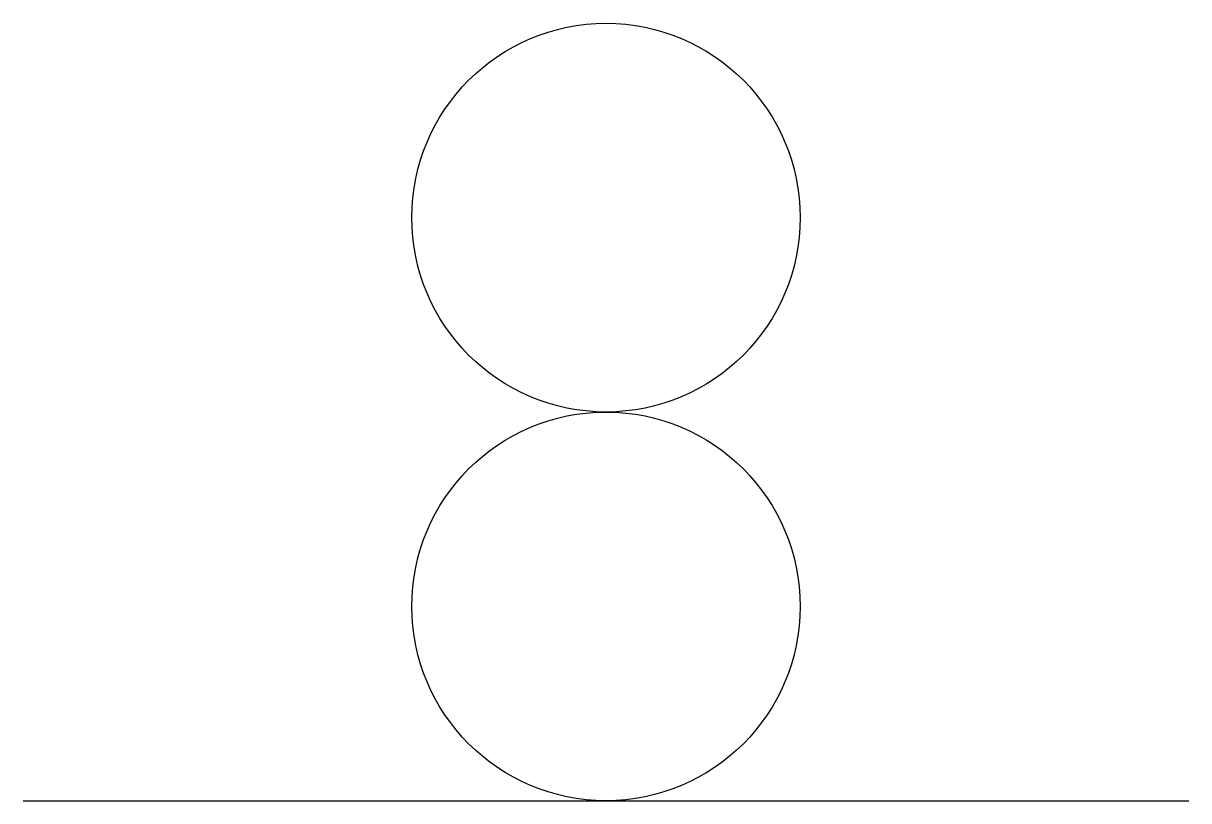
# Model space of a CAD drawing. Header units: millimetres. Extents: x 10 to 70, y 10 to 50.
import ezdxf

# ---------------------------------------------------------------- set-up
doc = ezdxf.new("R2010")
doc.units = ezdxf.units.MM
doc.layers.get('0').update_dxf_attribs({"lineweight": 25})

msp = doc.modelspace()

# ---------------------------------------------------------------- linework, layer by layer
msp.add_line((10, 10), (70, 10))
for centre in [(40, 40), (40, 20)]:
    msp.add_circle(centre, 10)

doc.saveas('drawing.dxf')
